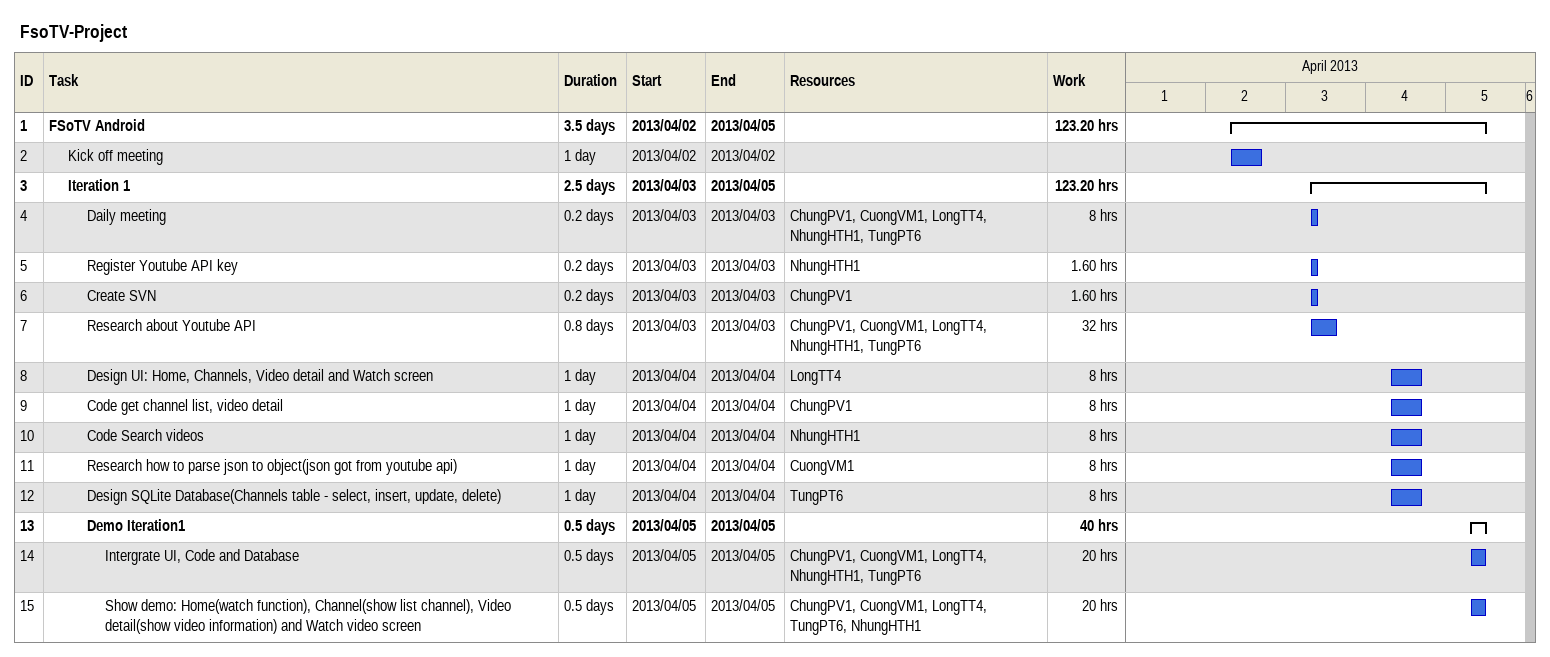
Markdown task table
FsoTV-Project

| ID | Level | Task | Duration | Start | Finish | Resources | Work (h) |
|---|---|---|---|---|---|---|---|
| 1 | 1 | **FSoTV Android** | 3.5d | 2013-04-02 | 2013-04-05 |  | 123.20 |
| 2 | 2 | Kick off meeting | 1d | 2013-04-02 | 2013-04-02 |  |  |
| 3 | 2 | **Iteration 1** | 2.5d | 2013-04-03 | 2013-04-05 |  | 123.20 |
| 4 | 3 | Daily meeting | 0.2d | 2013-04-03 | 2013-04-03 | ChungPV1, CuongVM1, LongTT4, NhungHTH1, TungPT6 | 8 |
| 5 | 3 | Register Youtube API key | 0.2d | 2013-04-03 | 2013-04-03 | NhungHTH1 | 1.60 |
| 6 | 3 | Create SVN | 0.2d | 2013-04-03 | 2013-04-03 | ChungPV1 | 1.60 |
| 7 | 3 | Research about Youtube API | 0.8d | 2013-04-03 | 2013-04-03 | ChungPV1, CuongVM1, LongTT4, NhungHTH1, TungPT6 | 32 |
| 8 | 3 | Design UI: Home, Channels, Video detail and Watch screen | 1d | 2013-04-04 | 2013-04-04 | LongTT4 | 8 |
| 9 | 3 | Code get channel list, video detail | 1d | 2013-04-04 | 2013-04-04 | ChungPV1 | 8 |
| 10 | 3 | Code Search videos | 1d | 2013-04-04 | 2013-04-04 | NhungHTH1 | 8 |
| 11 | 3 | Research how to parse json to object(json got from youtube api) | 1d | 2013-04-04 | 2013-04-04 | CuongVM1 | 8 |
| 12 | 3 | Design SQLite Database(Channels table - select, insert, update, delete) | 1d | 2013-04-04 | 2013-04-04 | TungPT6 | 8 |
| 13 | 3 | **Demo Iteration1** | 0.5d | 2013-04-05 | 2013-04-05 |  | 40 |
| 14 | 4 | Intergrate UI, Code and Database | 0.5d | 2013-04-05 | 2013-04-05 | ChungPV1, CuongVM1, LongTT4, NhungHTH1, TungPT6 | 20 |
| 15 | 4 | Show demo: Home(watch function), Channel(show list channel), Video detail(show video information) and Watch video screen | 0.5d | 2013-04-05 | 2013-04-05 | ChungPV1, CuongVM1, LongTT4, TungPT6, NhungHTH1 | 20 |
